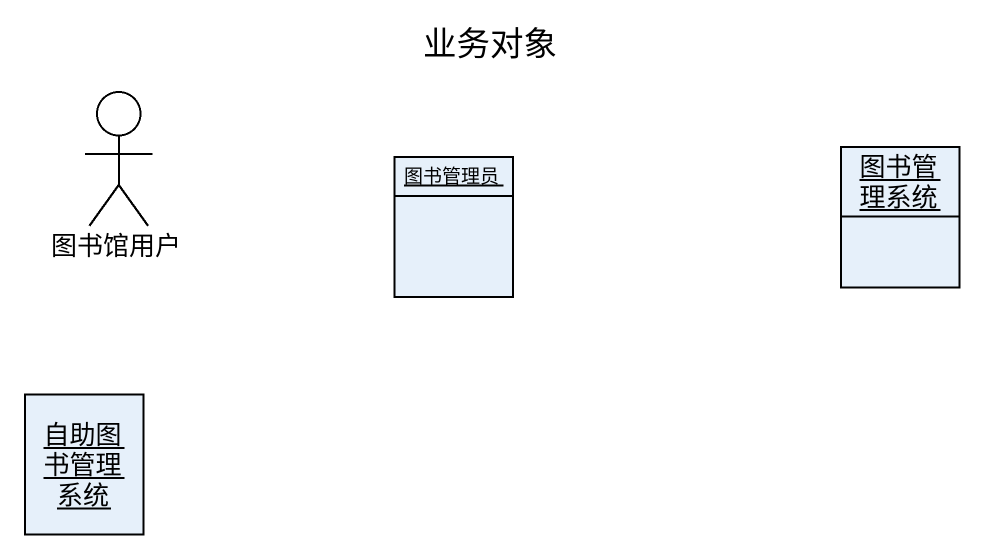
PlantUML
@startuml
title 业务对象
allowmixing
hide circle
hide empty members
actor 图书馆用户
object 图书管理员
object 图书管理系统
object 自助图书管理系统
@enduml
